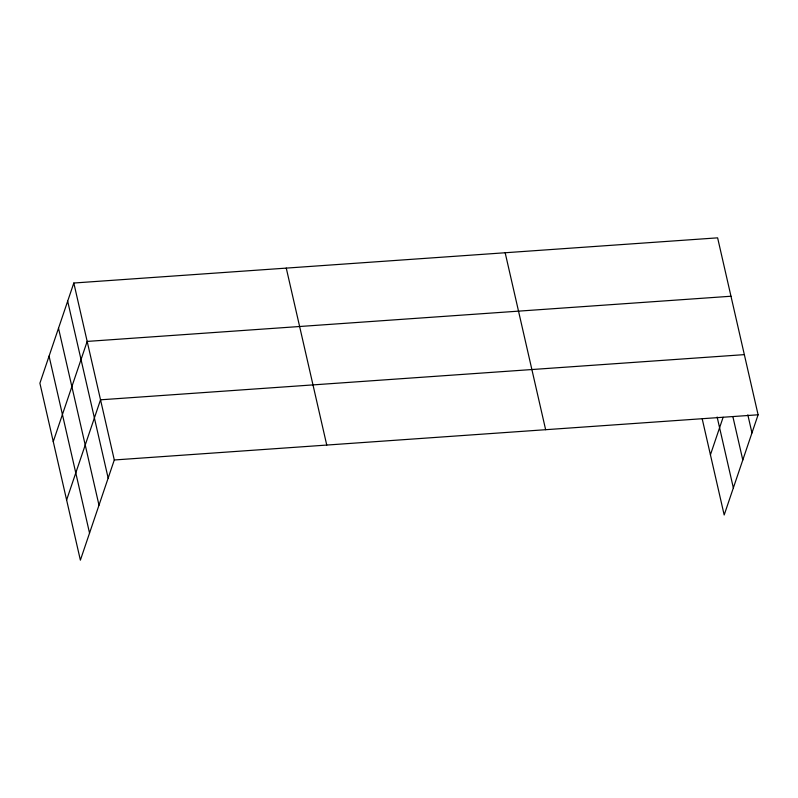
<?xml version="1.0" encoding="UTF-8"?>
<svg xmlns="http://www.w3.org/2000/svg" width="798" height="798" viewBox="0 0 798 798"><rect width="100%" height="100%" fill="white"/><g stroke="black" fill="none" stroke-linecap="round" stroke-linejoin="round"><path stroke-width="1.2" d="M73.815 283.021L39.9 383.21L80.379 560.156L114.294 459.977L73.815 283.021L717.621 237.844L758.1 414.79L724.185 514.979L702.25 419.06M53.257 441.603L87.172 341.414L730.978 296.238M66.613 499.997L100.528 399.808L744.335 354.631M710.429 454.81L723.128 417.274M114.294 459.977L758.1 414.79M747.836 414.87L751.965 432.925M732.883 416.686L742.798 459.997M717.133 417.015L733.352 487.897M505.164 252.747L545.642 429.703M286.263 268.108L326.751 445.065M67.67 301.155L108.159 478.102M58.513 328.227L98.992 505.184M49.067 356.127L89.546 533.084"/></g></svg>
